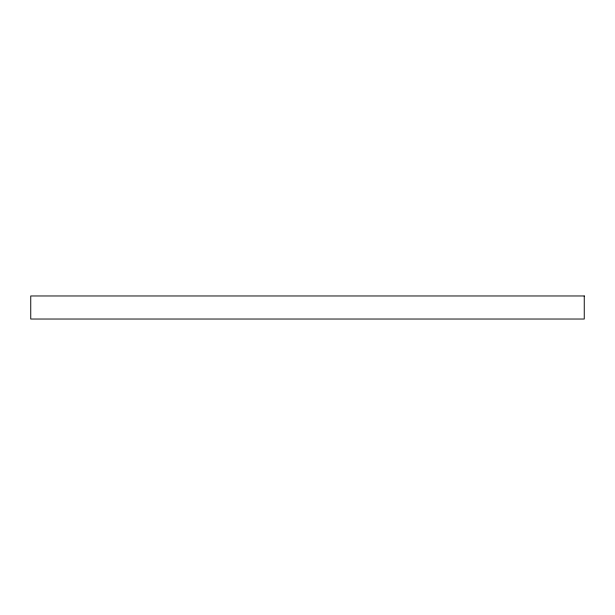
<?xml version="1.0" encoding="UTF-8"?>
<svg xmlns="http://www.w3.org/2000/svg" width="615" height="615" viewBox="0 0 615 615"><rect width="100%" height="100%" fill="white"/><g stroke="black" fill="none" stroke-linecap="round" stroke-linejoin="round"><path stroke-width="0.92" d="M584.25 295.969L30.75 295.969L30.75 319.031L584.25 319.031L584.25 295.969"/></g></svg>
